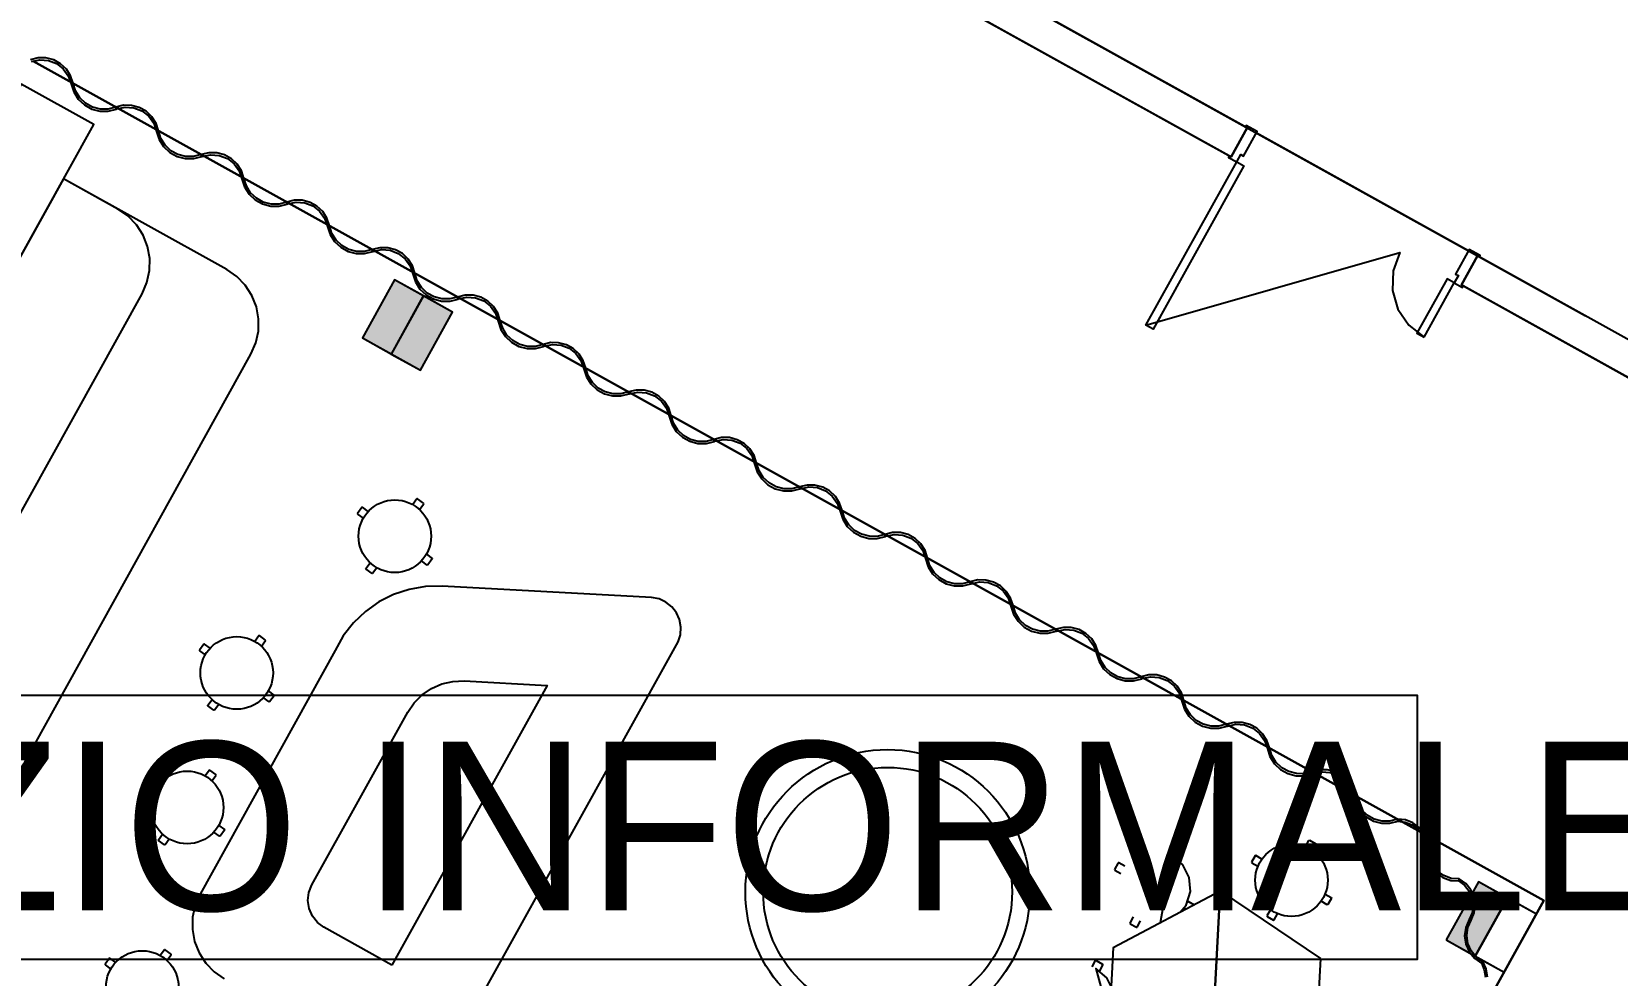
# Model space of a CAD drawing. Header units: metres. Extents: x 2.3 to 42.8, y 0.9 to 31.9.
# Drawn here: x 30.47 to 33.479, y 24.319 to 26.109 of the extents above; entities that cross this region are included whole.
import ezdxf

# ---------------------------------------------------------------- set-up
doc = ezdxf.new("R2010")
doc.units = ezdxf.units.M
for name, color, linetype in [('ARREDI', 9, 'Continuous'), ('PARETI_STRUTTURE', 7, 'Continuous'), ('PILASTRI_SETTI', 8, 'Continuous'), ('WAYFINDING_RIQUADRI', 7, 'Continuous'), ('WAYFINDING_TESTI', 7, 'Continuous')]:
    doc.layers.add(name, color=color, linetype=linetype)

msp = doc.modelspace()

# ---------------------------------------------------------------- linework, layer by layer
at = {"layer": 'ARREDI'}
for points in [[(30.4689, 26.0525), (30.4849, 26.0559), (30.5012, 26.0546), (30.5165, 26.0487), (30.5295, 26.0387), (30.539, 26.0254), (30.5444, 26.0099), (30.5493, 25.9947), (30.5578, 25.9812), (30.5695, 25.9702), (30.5835, 25.9624), (30.5989, 25.9584), (30.6149, 25.9583), (30.6304, 25.9622), (30.6292, 25.9659), (30.6146, 25.9622), (30.5995, 25.9623), (30.5849, 25.9661), (30.5717, 25.9734), (30.5607, 25.9838), (30.5527, 25.9966), (30.5482, 26.011), (30.5435, 26.0253), (30.5354, 26.0379), (30.5244, 26.0483), (30.5113, 26.0556), (30.4967, 26.0594), (30.4817, 26.0595), (30.4671, 26.056)], [(30.8398, 25.658), (30.53, 25.83)], [(29.8081, 24.5298), (30.1179, 24.3578), (30.1391, 24.3486), (30.1618, 24.3437), (30.1849, 24.3433), (30.2077, 24.3475), (30.2292, 24.356), (30.2487, 24.3686), (30.2653, 24.3847), (30.2785, 24.4037), (30.8857, 25.4974), (30.8949, 25.5186), (30.8998, 25.5413), (30.9002, 25.5644), (30.896, 25.5872), (30.8875, 25.6087), (30.875, 25.6282), (30.8589, 25.6448), (30.8398, 25.658)], [(31.2008, 25.2228), (31.1929, 25.212)], [(31.2019, 25.223), (31.2008, 25.2228)], [(31.2134, 25.2146), (31.2019, 25.223)], [(31.0963, 25.2067), (31.0879, 25.1953)], [(31.0879, 25.1953), (31.0881, 25.1942)], [(31.0881, 25.1942), (31.0989, 25.1862)], [(31.0974, 25.2069), (31.0963, 25.2067)], [(31.1082, 25.1989), (31.0974, 25.2069)], [(31.2056, 25.2027), (31.2135, 25.2135)], [(31.2135, 25.2135), (31.2134, 25.2146)], [(31.104, 25.0908), (31.112, 25.1016)], [(31.2202, 25.0974), (31.2093, 25.1053)], [(31.2187, 25.118), (31.2295, 25.1101)], [(31.2213, 25.0975), (31.2202, 25.0974)], [(31.2296, 25.109), (31.2213, 25.0976)], [(31.2295, 25.1101), (31.2296, 25.109)], [(31.1042, 25.0897), (31.104, 25.0908)], [(31.1156, 25.0813), (31.1042, 25.0897)], [(31.1167, 25.0814), (31.1156, 25.0813)], [(31.1247, 25.0923), (31.1167, 25.0814)], [(31.2796, 24.201), (31.6964, 24.9516), (31.7008, 24.9653), (31.7018, 24.9797), (31.6993, 24.9939), (31.6935, 25.007), (31.6846, 25.0184), (31.6733, 25.0272), (31.6602, 25.0331), (31.646, 25.0356), (31.2483, 25.0572), (31.217, 25.0565), (31.1861, 25.0513), (31.1564, 25.0415), (31.1284, 25.0274), (31.1028, 25.0094), (31.0802, 24.9877), (31.061, 24.963), (31.0457, 24.9356), (30.7891, 24.4733), (30.7798, 24.4521), (30.775, 24.4295), (30.7746, 24.4063), (30.7787, 24.3835), (30.7873, 24.362), (30.7998, 24.3425), (30.8159, 24.3259), (30.835, 24.3127)], [(30.7962, 24.9473), (30.7878, 24.9358)], [(30.7973, 24.9474), (30.7962, 24.9473)], [(30.8081, 24.9395), (30.7973, 24.9474)], [(30.9007, 24.9634), (30.8928, 24.9526)], [(30.9018, 24.9635), (30.9007, 24.9634)], [(30.9132, 24.9552), (30.9018, 24.9635)], [(30.9055, 24.9432), (30.9134, 24.9541)], [(30.9134, 24.9541), (30.9132, 24.9552)], [(30.7878, 24.9358), (30.788, 24.9347)], [(30.788, 24.9347), (30.7988, 24.9268)], [(30.9185, 24.8586), (30.9293, 24.8506)], [(30.8039, 24.8313), (30.8118, 24.8421)], [(30.8041, 24.8302), (30.8039, 24.8313)], [(30.8155, 24.8218), (30.8041, 24.8302)], [(30.8245, 24.8328), (30.8166, 24.822)], [(30.92, 24.8379), (30.9092, 24.8459)], [(30.9211, 24.8381), (30.92, 24.8379)], [(30.9295, 24.8495), (30.9211, 24.8381)], [(30.9293, 24.8506), (30.9295, 24.8495)], [(30.8166, 24.822), (30.8155, 24.8218)], [(30.8068, 24.7083), (30.7988, 24.6975)], [(30.8079, 24.7085), (30.8068, 24.7083)], [(30.8193, 24.7001), (30.8079, 24.7084)], [(30.7023, 24.6922), (30.6939, 24.6807)], [(30.6939, 24.6807), (30.694, 24.6797)], [(30.6941, 24.6796), (30.7049, 24.6717)], [(30.7034, 24.6924), (30.7023, 24.6922)], [(30.7142, 24.6844), (30.7034, 24.6924)], [(30.8116, 24.6882), (30.8195, 24.699)], [(30.8195, 24.699), (30.8193, 24.7001)], [(30.71, 24.5762), (30.7179, 24.5871)], [(30.8261, 24.5829), (30.8153, 24.5908)], [(30.8246, 24.6035), (30.8354, 24.5956)], [(30.8356, 24.5945), (30.8272, 24.583)], [(30.8354, 24.5956), (30.8356, 24.5945)], [(30.7102, 24.5751), (30.71, 24.5762)], [(30.7216, 24.5668), (30.7102, 24.5751)], [(30.7227, 24.5669), (30.7216, 24.5668)], [(30.7306, 24.5777), (30.7227, 24.5669)], [(30.8272, 24.583), (30.8261, 24.5829)], [(32.6267, 24.5496), (32.6333, 24.5613)], [(32.6333, 24.5613), (32.6343, 24.5616)], [(32.6343, 24.5616), (32.6467, 24.5548)], [(32.8869, 24.5633), (32.8934, 24.575)], [(32.8934, 24.575), (32.8945, 24.5753)], [(32.8945, 24.5753), (32.9069, 24.5684)], [(32.9072, 24.5674), (32.9007, 24.5556)], [(32.9069, 24.5684), (32.9072, 24.5674)], [(32.5316, 24.5323), (32.5247, 24.5199)], [(32.5327, 24.5326), (32.5316, 24.5323)], [(32.5444, 24.526), (32.5327, 24.5326)], [(32.6494, 24.4392), (32.6606, 24.4525), (32.6689, 24.4781), (32.6666, 24.5049), (32.6544, 24.5288), (32.6338, 24.5462), (32.6113, 24.419)], [(32.647, 24.5537), (32.6405, 24.542)], [(32.6467, 24.5548), (32.647, 24.5537)], [(32.7917, 24.5459), (32.7849, 24.5335)], [(32.7849, 24.5335), (32.7852, 24.5325)], [(32.7852, 24.5325), (32.7969, 24.526)], [(32.7928, 24.5462), (32.7917, 24.5459)], [(32.8045, 24.5397), (32.7928, 24.5462)], [(32.5247, 24.5199), (32.525, 24.5188)], [(32.525, 24.5188), (32.5367, 24.5123)], [(32.5222, 24.3718), (32.725, 24.4793), (32.7021, 24.0468), (32.725, 24.4793), (32.9154, 24.3509)], [(32.9242, 24.4733), (32.9359, 24.4668)], [(32.9363, 24.4657), (32.9294, 24.4533)], [(32.936, 24.4668), (32.9363, 24.4657)], [(32.6591, 24.4444), (32.6564, 24.4458)], [(32.6641, 24.4596), (32.6757, 24.4531)], [(32.8204, 24.4436), (32.8139, 24.4319)], [(32.8277, 24.4242), (32.8342, 24.4359)], [(32.9283, 24.453), (32.9166, 24.4595)], [(32.9294, 24.4533), (32.9283, 24.453)], [(32.5603, 24.4299), (32.5538, 24.4182)], [(32.5538, 24.4182), (32.5541, 24.4171)], [(32.5541, 24.4171), (32.5665, 24.4102)], [(32.5665, 24.4102), (32.5675, 24.4105)], [(32.5675, 24.4105), (32.5741, 24.4223)], [(32.8139, 24.4319), (32.8142, 24.4308)], [(32.8142, 24.4308), (32.8266, 24.4239)], [(32.8266, 24.4239), (32.8277, 24.4242)], [(30.617, 24.3514), (30.6087, 24.34)], [(30.6181, 24.3516), (30.617, 24.3514)], [(30.629, 24.3437), (30.6181, 24.3516)], [(30.7216, 24.3675), (30.7136, 24.3567)], [(30.7227, 24.3677), (30.7216, 24.3675)], [(30.7341, 24.3593), (30.7227, 24.3677)], [(30.7263, 24.3474), (30.7343, 24.3582)], [(30.7343, 24.3582), (30.7341, 24.3593)], [(32.4822, 24.3353), (32.4887, 24.347)], [(32.4887, 24.3471), (32.4897, 24.3474)], [(32.4897, 24.3474), (32.5021, 24.3405)], [(32.5222, 24.3718), (32.5117, 24.1752)], [(32.9154, 24.3509), (32.9049, 24.1543)], [(33.2324, 24.3165), (33.23, 24.3314), (33.2238, 24.3452), (33.2209, 24.3426), (33.2265, 24.3296), (33.2286, 24.3157)], [(30.6087, 24.34), (30.6088, 24.3389)], [(30.6088, 24.3389), (30.6196, 24.331)], [(32.5183, 24.298), (32.5098, 24.3145), (32.4892, 24.3319), (32.515, 24.237)], [(32.5024, 24.3394), (32.4959, 24.3277)], [(32.5021, 24.3405), (32.5024, 24.3394)]]:
    msp.add_lwpolyline(points, dxfattribs=at)
for points in [[(29.7602, 24.4436), (30.5873, 25.9333), (30.4496, 26.0097), (29.6225, 24.5201)], [(30.7103, 25.9209), (30.7056, 25.9352), (30.6975, 25.9479), (30.6866, 25.9582), (30.6734, 25.9655), (30.6589, 25.9694), (30.6439, 25.9695), (30.6292, 25.966), (30.6311, 25.9625), (30.6471, 25.9659), (30.6634, 25.9646), (30.6787, 25.9587), (30.6916, 25.9486), (30.7012, 25.9353), (30.7065, 25.9199), (30.7115, 25.9046), (30.72, 25.8911), (30.7316, 25.8801), (30.7456, 25.8724), (30.7611, 25.8684), (30.7771, 25.8683), (30.7926, 25.8722), (30.7914, 25.8759), (30.7768, 25.8722), (30.7617, 25.8722), (30.7471, 25.876), (30.7339, 25.8834), (30.7229, 25.8937), (30.7149, 25.9065)], [(30.8725, 25.8309), (30.8678, 25.8452), (30.8597, 25.8579), (30.8488, 25.8682), (30.8356, 25.8755), (30.8211, 25.8793), (30.806, 25.8795), (30.7914, 25.8759), (30.7932, 25.8724), (30.8092, 25.8758), (30.8256, 25.8745), (30.8409, 25.8686), (30.8538, 25.8586), (30.8634, 25.8453), (30.8687, 25.8298), (30.8736, 25.8146), (30.8822, 25.8011), (30.8938, 25.7901), (30.9078, 25.7824), (30.9233, 25.7783), (30.9392, 25.7782), (30.9547, 25.7821), (30.9536, 25.7859), (30.939, 25.7821), (30.9238, 25.7822), (30.9092, 25.786), (30.896, 25.7933), (30.8851, 25.8037), (30.8771, 25.8165)], [(30.6333, 25.7727), (30.53, 25.83), (29.8081, 24.5298), (29.9113, 24.4725), (29.9326, 24.4633), (29.9552, 24.4584), (29.9784, 24.458), (30.0012, 24.4622), (30.0227, 24.4707), (30.0421, 24.4833), (30.0588, 24.4994), (30.0719, 24.5184), (30.6792, 25.6121), (30.6884, 25.6333), (30.6933, 25.656), (30.6937, 25.6791), (30.6895, 25.7019), (30.681, 25.7234), (30.6684, 25.7429), (30.6523, 25.7595)], [(31.0347, 25.7409), (31.03, 25.7551), (31.0219, 25.7678), (31.0109, 25.7781), (30.9978, 25.7854), (30.9832, 25.7893), (30.9682, 25.7894), (30.9536, 25.7859), (30.9554, 25.7824), (30.9714, 25.7858), (30.9877, 25.7845), (31.003, 25.7786), (31.016, 25.7686), (31.0255, 25.7552), (31.0309, 25.7398), (31.0358, 25.7246), (31.0443, 25.711), (31.056, 25.7001), (31.07, 25.6923), (31.0854, 25.6883), (31.1014, 25.6882), (31.1169, 25.6921), (31.1157, 25.6958), (31.1011, 25.6921), (31.086, 25.6921), (31.0714, 25.6959), (31.0582, 25.7033), (31.0472, 25.7137), (31.0392, 25.7265)], [(31.1968, 25.6508), (31.1921, 25.6651), (31.184, 25.6778), (31.1731, 25.6881), (31.1599, 25.6954), (31.1454, 25.6992), (31.1304, 25.6994), (31.1157, 25.6958), (31.1176, 25.6923), (31.1336, 25.6958), (31.1499, 25.6944), (31.1652, 25.6885), (31.1781, 25.6785), (31.1877, 25.6652), (31.193, 25.6497), (31.198, 25.6345), (31.2065, 25.621), (31.2181, 25.61), (31.2321, 25.6023), (31.2476, 25.5982), (31.2636, 25.5982), (31.2791, 25.602), (31.2779, 25.6058), (31.2633, 25.6021), (31.2482, 25.6021), (31.2336, 25.6059), (31.2204, 25.6132), (31.2094, 25.6236), (31.2014, 25.6364)], [(31.1582, 25.6385), (31.0971, 25.5283), (31.1522, 25.4977), (31.2133, 25.6079)], [(31.359, 25.5608), (31.3543, 25.575), (31.3462, 25.5877), (31.3353, 25.598), (31.3221, 25.6053), (31.3076, 25.6092), (31.2925, 25.6093), (31.2779, 25.6058), (31.2797, 25.6023), (31.2957, 25.6057), (31.3121, 25.6044), (31.3274, 25.5985), (31.3403, 25.5885), (31.3499, 25.5752), (31.3552, 25.5597), (31.3601, 25.5445), (31.3687, 25.5309), (31.3803, 25.52), (31.3943, 25.5122), (31.4098, 25.5082), (31.4257, 25.5081), (31.4412, 25.512), (31.4401, 25.5157), (31.4255, 25.512), (31.4103, 25.5121), (31.3957, 25.5158), (31.3825, 25.5232), (31.3716, 25.5336), (31.3636, 25.5464)], [(31.2133, 25.6079), (31.1521, 25.4977), (31.2072, 25.4671), (31.2684, 25.5773)], [(31.5212, 25.4707), (31.5165, 25.485), (31.5084, 25.4977), (31.4974, 25.508), (31.4843, 25.5153), (31.4697, 25.5192), (31.4547, 25.5193), (31.4401, 25.5158), (31.4419, 25.5123), (31.4579, 25.5157), (31.4742, 25.5144), (31.4895, 25.5085), (31.5025, 25.4984), (31.512, 25.4851), (31.5174, 25.4696), (31.5223, 25.4544), (31.5308, 25.4409), (31.5425, 25.4299), (31.5565, 25.4222), (31.5719, 25.4181), (31.5879, 25.4181), (31.6034, 25.422), (31.6022, 25.4257), (31.5876, 25.422), (31.5725, 25.422), (31.5579, 25.4258), (31.5447, 25.4331), (31.5337, 25.4435), (31.5257, 25.4563)], [(31.6833, 25.3807), (31.6786, 25.395), (31.6705, 25.4077), (31.6596, 25.418), (31.6464, 25.4253), (31.6319, 25.4291), (31.6169, 25.4293), (31.6022, 25.4257), (31.6041, 25.4222), (31.6201, 25.4256), (31.6364, 25.4243), (31.6517, 25.4184), (31.6646, 25.4084), (31.6742, 25.3951), (31.6795, 25.3796), (31.6845, 25.3644), (31.693, 25.3509), (31.7046, 25.3399), (31.7186, 25.3321), (31.7341, 25.3281), (31.7501, 25.328), (31.7656, 25.3319), (31.7644, 25.3357), (31.7498, 25.3319), (31.7347, 25.332), (31.7201, 25.3358), (31.7069, 25.3431), (31.6959, 25.3535), (31.6879, 25.3663)], [(31.8455, 25.2906), (31.8408, 25.3049), (31.8327, 25.3176), (31.8218, 25.3279), (31.8086, 25.3352), (31.7941, 25.3391), (31.779, 25.3392), (31.7644, 25.3357), (31.7662, 25.3322), (31.7822, 25.3356), (31.7986, 25.3343), (31.8139, 25.3284), (31.8268, 25.3183), (31.8364, 25.305), (31.8417, 25.2896), (31.8466, 25.2743), (31.8552, 25.2608), (31.8668, 25.2498), (31.8808, 25.2421), (31.8963, 25.2381), (31.9122, 25.238), (31.9277, 25.2419), (31.9266, 25.2456), (31.912, 25.2419), (31.8968, 25.2419), (31.8822, 25.2457), (31.869, 25.2531), (31.8581, 25.2634), (31.8501, 25.2763)], [(32.0077, 25.2006), (32.003, 25.2149), (31.9949, 25.2276), (31.9839, 25.2379), (31.9708, 25.2452), (31.9562, 25.249), (31.9412, 25.2492), (31.9266, 25.2456), (31.9284, 25.2421), (31.9444, 25.2455), (31.9607, 25.2442), (31.976, 25.2383), (31.989, 25.2283), (31.9985, 25.215), (32.0039, 25.1995), (32.0088, 25.1843), (32.0173, 25.1708), (32.029, 25.1598), (32.043, 25.1521), (32.0584, 25.148), (32.0744, 25.1479), (32.0899, 25.1518), (32.0887, 25.1556), (32.0741, 25.1518), (32.059, 25.1519), (32.0444, 25.1557), (32.0312, 25.163), (32.0202, 25.1734), (32.0122, 25.1862)], [(32.1698, 25.1106), (32.1651, 25.1248), (32.157, 25.1375), (32.1461, 25.1478), (32.1329, 25.1551), (32.1184, 25.159), (32.1034, 25.1591), (32.0887, 25.1556), (32.0906, 25.1521), (32.1066, 25.1555), (32.1229, 25.1542), (32.1382, 25.1483), (32.1511, 25.1383), (32.1607, 25.1249), (32.166, 25.1095), (32.171, 25.0943), (32.1795, 25.0807), (32.1911, 25.0698), (32.2051, 25.062), (32.2206, 25.058), (32.2366, 25.0579), (32.2521, 25.0618), (32.2509, 25.0655), (32.2363, 25.0618), (32.2212, 25.0618), (32.2066, 25.0656), (32.1934, 25.073), (32.1824, 25.0834), (32.1744, 25.0962)], [(32.332, 25.0205), (32.3273, 25.0348), (32.3192, 25.0475), (32.3083, 25.0578), (32.2951, 25.0651), (32.2806, 25.0689), (32.2655, 25.0691), (32.2509, 25.0655), (32.2527, 25.062), (32.2687, 25.0655), (32.2851, 25.0642), (32.3004, 25.0582), (32.3133, 25.0482), (32.3229, 25.0349), (32.3282, 25.0194), (32.3331, 25.0042), (32.3417, 24.9907), (32.3533, 24.9797), (32.3673, 24.972), (32.3828, 24.9679), (32.3987, 24.9679), (32.4142, 24.9718), (32.4131, 24.9755), (32.3984, 24.9718), (32.3833, 24.9718), (32.3687, 24.9756), (32.3555, 24.9829), (32.3446, 24.9933), (32.3366, 25.0061)], [(32.4942, 24.9305), (32.4894, 24.9448), (32.4814, 24.9574), (32.4704, 24.9678), (32.4573, 24.9751), (32.4427, 24.9789), (32.4277, 24.979), (32.4131, 24.9755), (32.4149, 24.972), (32.4309, 24.9754), (32.4472, 24.9741), (32.4625, 24.9682), (32.4755, 24.9582), (32.485, 24.9449), (32.4904, 24.9294), (32.4953, 24.9142), (32.5038, 24.9007), (32.5155, 24.8897), (32.5294, 24.8819), (32.5449, 24.8779), (32.5609, 24.8778), (32.5764, 24.8817), (32.5752, 24.8854), (32.5606, 24.8817), (32.5455, 24.8818), (32.5309, 24.8856), (32.5177, 24.8929), (32.5067, 24.9033), (32.4987, 24.9161)], [(32.6563, 24.8404), (32.6516, 24.8547), (32.6435, 24.8674), (32.6326, 24.8777), (32.6194, 24.885), (32.6049, 24.8889), (32.5899, 24.889), (32.5752, 24.8855), (32.5771, 24.882), (32.5931, 24.8854), (32.6094, 24.8841), (32.6247, 24.8782), (32.6376, 24.8681), (32.6472, 24.8548), (32.6525, 24.8393), (32.6575, 24.8241), (32.666, 24.8106), (32.6776, 24.7996), (32.6916, 24.7919), (32.7071, 24.7878), (32.7231, 24.7878), (32.7386, 24.7917), (32.7374, 24.7954), (32.7228, 24.7917), (32.7077, 24.7917), (32.6931, 24.7955), (32.6799, 24.8028), (32.6689, 24.8132), (32.6609, 24.826)], [(31.1533, 24.3386), (31.0243, 24.4103), (31.0119, 24.4195), (31.0023, 24.4316), (30.9961, 24.4457), (30.9939, 24.4609), (30.9956, 24.4763), (31.0013, 24.4906), (31.1833, 24.8185), (31.1955, 24.8362), (31.2106, 24.8513), (31.2283, 24.8633), (31.248, 24.8719), (31.2689, 24.8767), (31.2903, 24.8775), (31.4478, 24.8689)], [(32.8185, 24.7504), (32.8138, 24.7647), (32.8057, 24.7774), (32.7948, 24.7877), (32.7816, 24.795), (32.7671, 24.7988), (32.752, 24.799), (32.7374, 24.7954), (32.7392, 24.7919), (32.7552, 24.7953), (32.7716, 24.794), (32.7869, 24.7881), (32.7998, 24.7781), (32.8094, 24.7648), (32.8147, 24.7493), (32.8196, 24.7341), (32.8282, 24.7206), (32.8398, 24.7096), (32.8538, 24.7018), (32.8693, 24.6978), (32.8852, 24.6977), (32.9007, 24.7016), (32.8996, 24.7054), (32.8849, 24.7016), (32.8698, 24.7017), (32.8552, 24.7055), (32.842, 24.7128), (32.8311, 24.7232), (32.8231, 24.736)], [(32.9807, 24.6603), (32.9759, 24.6746), (32.9679, 24.6873), (32.9569, 24.6976), (32.9438, 24.7049), (32.9292, 24.7088), (32.9142, 24.7089), (32.8996, 24.7054), (32.9014, 24.7019), (32.9174, 24.7053), (32.9337, 24.704), (32.949, 24.6981), (32.962, 24.6881), (32.9715, 24.6747), (32.9769, 24.6593), (32.9818, 24.644), (32.9903, 24.6305), (33.002, 24.6196), (33.0159, 24.6118), (33.0314, 24.6078), (33.0474, 24.6077), (33.0629, 24.6116), (33.0617, 24.6153), (33.0471, 24.6116), (33.032, 24.6116), (33.0174, 24.6154), (33.0042, 24.6228), (32.9932, 24.6332), (32.9852, 24.646)], [(33.1203, 24.5587), (33.1184, 24.5737), (33.1125, 24.5876), (33.1031, 24.5995), (33.0909, 24.6084), (33.0768, 24.6139), (33.0617, 24.6153), (33.0626, 24.6115), (33.0766, 24.6099), (33.0897, 24.6047), (33.1009, 24.5962), (33.1095, 24.585), (33.1148, 24.572), (33.1165, 24.558), (33.1184, 24.5419), (33.1246, 24.527), (33.1347, 24.5143), (33.1478, 24.5048), (33.163, 24.4993), (33.1792, 24.4981), (33.1789, 24.502), (33.1637, 24.5031), (33.1494, 24.5083), (33.1371, 24.5173), (33.1277, 24.5293), (33.122, 24.5435)], [(33.1541, 24.3862), (33.2091, 24.3556), (33.2703, 24.4657), (33.2152, 24.4963)], [(33.2014, 24.4236), (33.2072, 24.4376), (33.209, 24.4526), (33.2069, 24.4676), (33.2008, 24.4814), (33.1913, 24.4932), (33.1789, 24.502), (33.1778, 24.4982), (33.1891, 24.4899), (33.1978, 24.4788), (33.2033, 24.4658), (33.2052, 24.4518), (33.2032, 24.4379), (33.1977, 24.4249), (33.1913, 24.4101), (33.1892, 24.394), (33.1916, 24.378), (33.1982, 24.3632), (33.2087, 24.3509), (33.222, 24.3418), (33.2238, 24.3452), (33.2112, 24.3538), (33.2014, 24.3655), (33.1952, 24.3794), (33.1931, 24.3945), (33.1952, 24.4096)], [(33.2091, 24.3556), (33.2642, 24.325), (33.3254, 24.4352), (33.2703, 24.4657)]]:
    msp.add_lwpolyline(points, close=True, dxfattribs=at)
for centre, radius in [((31.1588, 25.1521), 0.0689), ((30.8587, 24.8927), 0.0689), ((32.0941, 24.4774), 0.27), ((30.7647, 24.6376), 0.0689), ((32.0941, 24.4774), 0.2362), ((32.8606, 24.4996), 0.0689), ((30.6795, 24.2968), 0.0689)]:
    msp.add_circle(centre, radius, dxfattribs=at)
at = {"layer": 'PARETI_STRUTTURE'}
for points in [[(35.1291, 27.8783), (33.7464, 25.3881), (33.2137, 25.6839), (33.1831, 25.6288), (33.7434, 25.3177)], [(36.0361, 27.3746), (35.21, 27.8334), (33.7967, 25.2881), (33.1866, 25.6269)], [(31.5413, 26.6125), (33.4183, 25.5703)], [(32.7425, 25.8734), (31.4311, 26.6016)], [(29.6032, 24.5001), (32.4758, 22.905), (33.3397, 24.461), (30.4721, 26.0532)], [(30.4721, 26.0532), (33.3397, 24.461), (32.4758, 22.905)], [(33.1965, 25.6934), (32.7937, 25.9171)], [(32.5844, 25.5523), (32.7565, 25.8621), (32.7702, 25.8544), (32.5982, 25.5446), (32.5844, 25.5523), (33.0663, 25.6901), (33.0536, 25.6554), (33.0523, 25.6184), (33.0624, 25.5829), (33.0831, 25.5522), (33.1122, 25.5295)], [(33.1695, 25.6327), (33.1558, 25.6404), (33.0984, 25.5371), (33.1122, 25.5295)], [(33.1122, 25.5295), (33.1695, 25.6327)], [(32.6135, 25.5722), (32.6059, 25.5584)]]:
    msp.add_lwpolyline(points, dxfattribs=at)
for points in [[(32.7765, 25.9266), (31.5413, 26.6125), (31.5107, 26.5574), (32.7459, 25.8715)], [(32.7765, 25.9266), (32.7459, 25.8715), (32.7425, 25.8734), (32.741, 25.8707), (32.7565, 25.8621), (32.7641, 25.8759), (32.7693, 25.873), (32.7953, 25.9198), (32.7746, 25.9313), (32.7731, 25.9285)], [(33.2137, 25.6839), (33.2171, 25.682), (33.2187, 25.6847), (33.198, 25.6962), (33.172, 25.6494), (33.1772, 25.6465), (33.1695, 25.6327), (33.185, 25.6241), (33.1866, 25.6269), (33.1831, 25.6288)], [(31.0971, 25.5283), (31.2072, 25.4671), (31.2684, 25.5773), (31.1582, 25.6385)], [(31.1582, 25.6385), (31.0971, 25.5283), (31.1522, 25.4977), (31.2133, 25.6079)], [(31.2133, 25.6079), (31.1521, 25.4977), (31.2072, 25.4671), (31.2684, 25.5773)], [(33.1541, 24.3862), (33.2642, 24.325), (33.3254, 24.4352), (33.2152, 24.4963)], [(33.1541, 24.3862), (33.2091, 24.3556), (33.2703, 24.4657), (33.2152, 24.4963)], [(33.2091, 24.3556), (33.2642, 24.325), (33.3254, 24.4352), (33.2703, 24.4657)]]:
    msp.add_lwpolyline(points, close=True, dxfattribs=at)
at = {"layer": 'PILASTRI_SETTI'}
for points in [[(31.2072, 25.4671), (31.2684, 25.5773), (31.0971, 25.5283), (31.1582, 25.6385)], [(31.1522, 25.4977), (31.2133, 25.6079), (31.0971, 25.5283), (31.1582, 25.6385)], [(31.2072, 25.4671), (31.2684, 25.5773), (31.1521, 25.4977), (31.2133, 25.6079)], [(33.2091, 24.3556), (33.2703, 24.4657), (33.1541, 24.3862), (33.2152, 24.4963)]]:
    msp.add_solid(points, dxfattribs=at)
at = {"layer": 'WAYFINDING_RIQUADRI'}
msp.add_lwpolyline([(29.9, 24.35), (33.1, 24.35), (33.1, 24.85), (29.9, 24.85)], close=True, dxfattribs=at)

# ---------------------------------------------------------------- texts
at = {"layer": 'WAYFINDING_TESTI', "insert": (31.5, 24.6), "char_height": 0.32, "attachment_point": 5}
msp.add_mtext('SPAZIO INFORMALE', dxfattribs=at)

doc.saveas('drawing.dxf')
